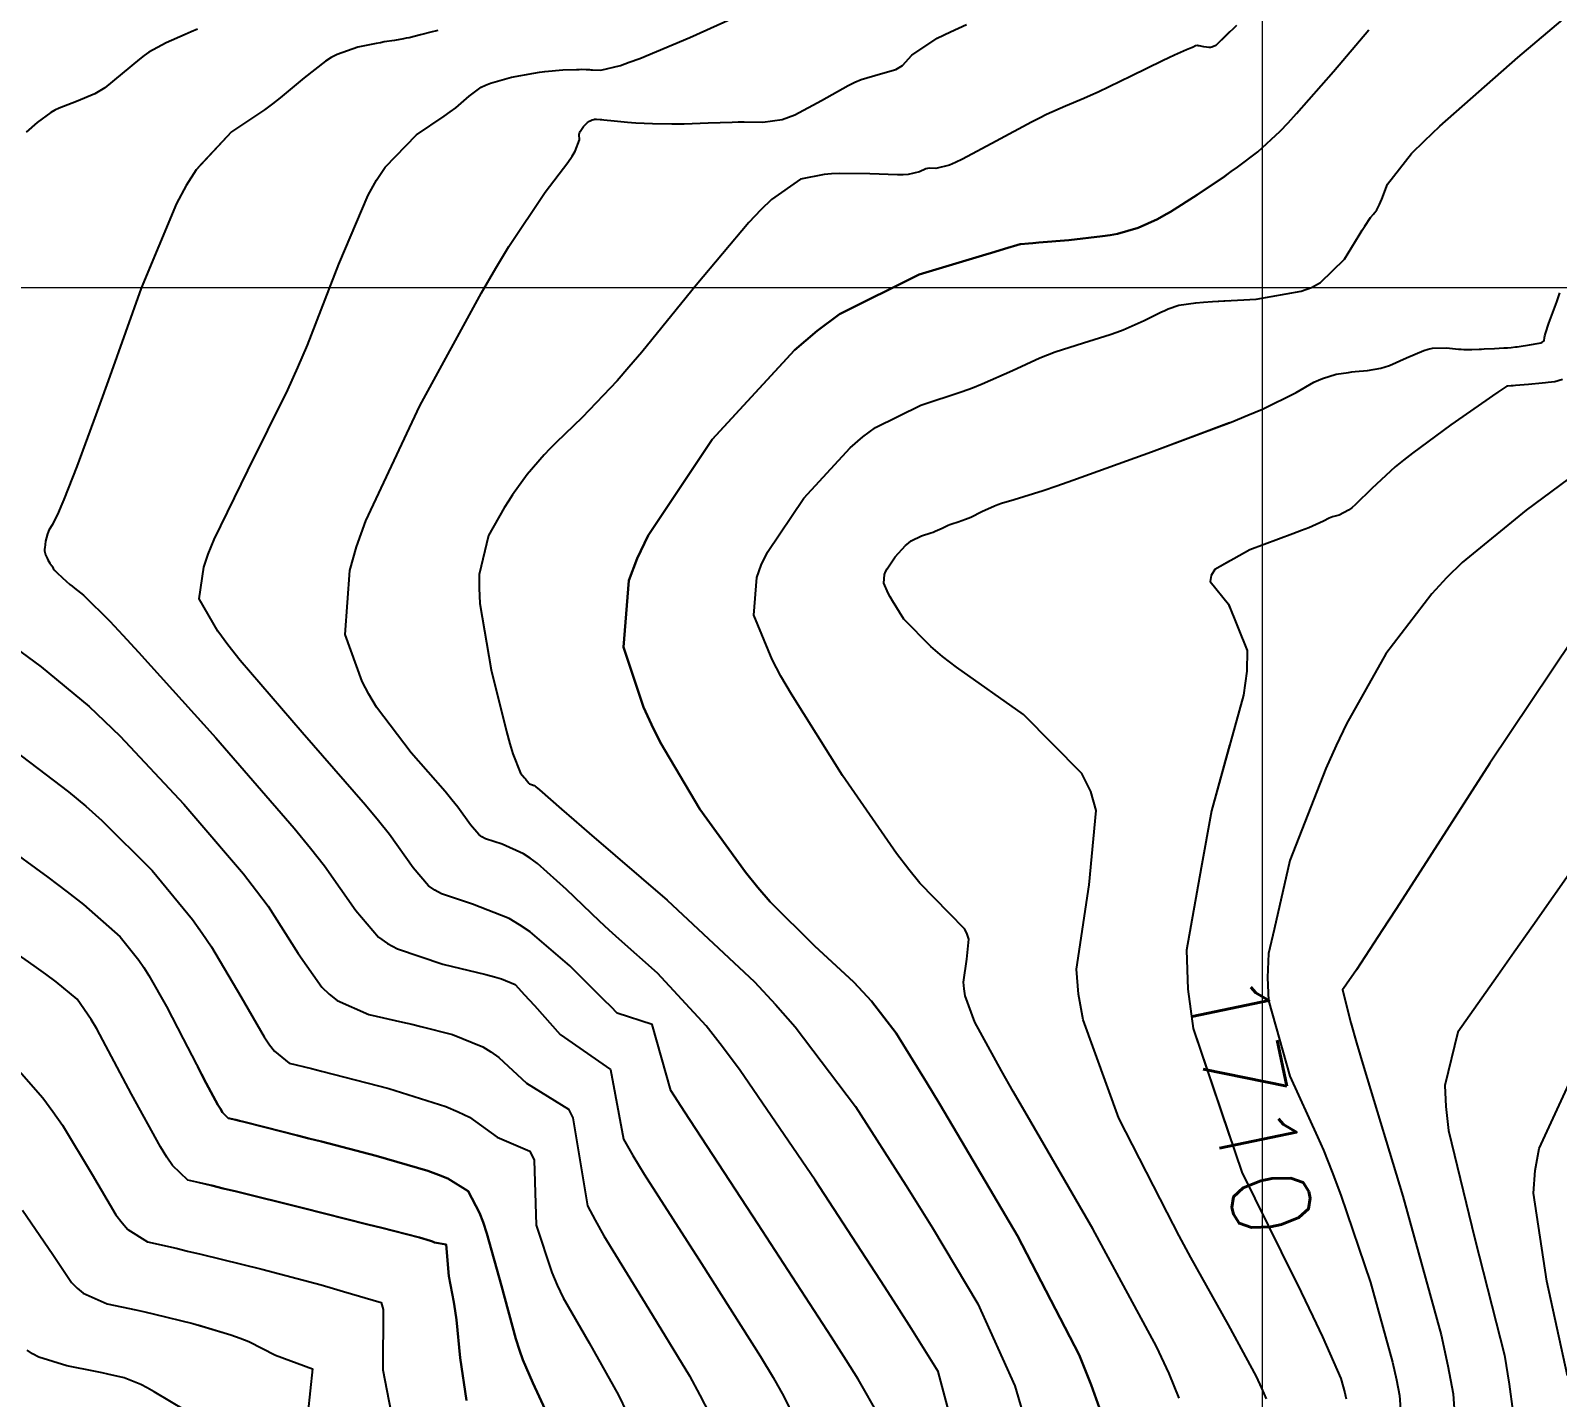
# Model space of a CAD drawing. Header units: metres. Extents: x 837117 to 838477, y 1189012 to 1191015.
# Drawn here: x 837816.8 to 837890.8, y 1190560.1 to 1190626.3 of the extents above; entities that cross this region are included whole.
import ezdxf

# ---------------------------------------------------------------- set-up
doc = ezdxf.new("R2010")
doc.units = ezdxf.units.M
doc.header["$LTSCALE"] = 0.3
doc.layers.add('COORD', color=7, linetype='Continuous', lineweight=20)
doc.layers.add('COTAS 10', color=1, linetype='Continuous')
doc.layers.add('COTAS INT', color=252, linetype='Continuous')
doc.styles.get("Standard").update_dxf_attribs({"font": 'simplex.shx'})

msp = doc.modelspace()

# ---------------------------------------------------------------- linework, layer by layer
at = {"layer": 'COORD'}
for p, q in [((837876.514, 1189013.872), (837876.514, 1191013.872)), ((837476.514, 1190613.872), (838476.514, 1190613.872))]:
    msp.add_line(p, q, dxfattribs=at)
at = {"layer": 'COTAS 10'}
for points, elevation in [([(837861.386, 1190559.178), (837860.799, 1190561.363), (837859.504, 1190563.434), (837858.909, 1190564.362), (837858.212, 1190565.443), (837854.838, 1190570.632), (837851.208, 1190575.937), (837850.348, 1190577.093), (837849.551, 1190578.113), (837847.2, 1190580.665), (837845.343, 1190582.299), (837844.857, 1190582.741), (837844.385, 1190583.177), (837842.784, 1190584.713), (837841.382, 1190585.963), (837841.035, 1190586.22), (837840.706, 1190586.437), (837839.666, 1190586.898), (837838.869, 1190587.168), (837838.693, 1190587.265), (837838.536, 1190587.373), (837838.133, 1190587.842), (837837.525, 1190588.7), (837837.24, 1190589.053), (837836.905, 1190589.456), (837835.272, 1190591.327), (837833.586, 1190593.544), (837833.217, 1190594.165), (837832.891, 1190594.789), (837832.066, 1190597.066), (837832.287, 1190600.163), (837832.621, 1190601.303), (837833.072, 1190602.565), (837835.683, 1190608.145), (837838.672, 1190613.612), (837839.361, 1190614.804), (837839.99, 1190615.856), (837841.762, 1190618.493), (837842.856, 1190619.931), (837843.059, 1190620.228), (837843.217, 1190620.481), (837843.426, 1190621.029), (837843.408, 1190621.285), (837843.424, 1190621.354), (837843.449, 1190621.423), (837843.614, 1190621.665), (837843.814, 1190621.86), (837843.861, 1190621.899), (837843.904, 1190621.932), (837844.029, 1190621.995), (837844.123, 1190622.013), (837844.147, 1190622.016), (837844.17, 1190622.019), (837844.245, 1190622.026), (837844.417, 1190622.015), (837844.502, 1190622.007), (837844.602, 1190621.997), (837845.096, 1190621.942), (837845.745, 1190621.879), (837845.944, 1190621.864), (837846.15, 1190621.85), (837846.962, 1190621.808), (837847.902, 1190621.792), (837848.188, 1190621.794), (837848.486, 1190621.799), (837849.657, 1190621.843), (837850.82, 1190621.885), (837851.113, 1190621.89), (837851.394, 1190621.892), (837852.301, 1190621.872), (837853.239, 1190622.011), (837853.54, 1190622.113), (837853.857, 1190622.241), (837855.15, 1190622.934), (837856.443, 1190623.66), (837856.761, 1190623.81), (837857.062, 1190623.938), (837858.003, 1190624.214), (837858.741, 1190624.433), (837858.913, 1190624.524), (837859.072, 1190624.628), (837859.53, 1190625.116), (837860.754, 1190625.942), (837861.395, 1190626.259), (837862.168, 1190626.615)], 1700), ([(837861.386, 1190559.178), (837860.799, 1190561.363), (837859.504, 1190563.434), (837858.909, 1190564.362), (837858.212, 1190565.443), (837854.838, 1190570.632), (837851.208, 1190575.937), (837850.348, 1190577.093), (837849.551, 1190578.113), (837847.2, 1190580.665), (837845.343, 1190582.299), (837844.857, 1190582.741), (837844.385, 1190583.177), (837842.784, 1190584.713), (837841.382, 1190585.963), (837841.035, 1190586.22), (837840.706, 1190586.437), (837839.666, 1190586.898), (837838.869, 1190587.168), (837838.693, 1190587.265), (837838.536, 1190587.373), (837838.133, 1190587.842), (837837.525, 1190588.7), (837837.24, 1190589.053), (837836.905, 1190589.456), (837835.272, 1190591.327), (837833.586, 1190593.544), (837833.217, 1190594.165), (837832.891, 1190594.789), (837832.066, 1190597.066), (837832.287, 1190600.163), (837832.621, 1190601.303), (837833.072, 1190602.565), (837835.683, 1190608.145), (837838.672, 1190613.612), (837839.361, 1190614.804), (837839.99, 1190615.856), (837841.762, 1190618.493), (837842.856, 1190619.931), (837843.059, 1190620.228), (837843.217, 1190620.481), (837843.426, 1190621.029), (837843.408, 1190621.285), (837843.424, 1190621.354), (837843.449, 1190621.423), (837843.614, 1190621.665), (837843.814, 1190621.86), (837843.861, 1190621.899), (837843.904, 1190621.932), (837844.029, 1190621.995), (837844.123, 1190622.013), (837844.147, 1190622.016), (837844.17, 1190622.019), (837844.245, 1190622.026), (837844.417, 1190622.015), (837844.502, 1190622.007), (837844.602, 1190621.997), (837845.096, 1190621.942), (837845.745, 1190621.879), (837845.944, 1190621.864), (837846.15, 1190621.85), (837846.962, 1190621.808), (837847.902, 1190621.792), (837848.188, 1190621.794), (837848.486, 1190621.799), (837849.657, 1190621.843), (837850.82, 1190621.885), (837851.113, 1190621.89), (837851.394, 1190621.892), (837852.301, 1190621.872), (837853.239, 1190622.011), (837853.54, 1190622.113), (837853.857, 1190622.241), (837855.15, 1190622.934), (837856.443, 1190623.66), (837856.761, 1190623.81), (837857.062, 1190623.938), (837858.003, 1190624.214), (837858.741, 1190624.433), (837858.913, 1190624.524), (837859.072, 1190624.628), (837859.53, 1190625.116), (837860.754, 1190625.942), (837861.395, 1190626.259), (837862.168, 1190626.615)], 1700), ([(837891.053, 1190609.407), (837890.679, 1190609.304), (837890.348, 1190609.263), (837890.218, 1190609.25), (837890.071, 1190609.235), (837889.402, 1190609.174), (837888.776, 1190609.12), (837888.657, 1190609.11), (837888.56, 1190609.102), (837888.403, 1190609.088), (837888.388, 1190609.088), (837888.383, 1190609.087), (837888.357, 1190609.086), (837887.922, 1190608.798), (837887.658, 1190608.617), (837887.332, 1190608.392), (837885.64, 1190607.212), (837883.777, 1190605.847), (837883.344, 1190605.505), (837882.946, 1190605.178), (837881.811, 1190604.13), (837881.02, 1190603.358), (837880.84, 1190603.205), (837880.677, 1190603.079), (837880.231, 1190602.847), (837879.909, 1190602.767), (837879.825, 1190602.736), (837879.743, 1190602.703), (837879.463, 1190602.552), (837878.754, 1190602.235), (837878.402, 1190602.096), (837877.982, 1190601.934), (837875.9, 1190601.166), (837874.206, 1190600.205), (837874.03, 1190599.923), (837873.982, 1190599.633), (837874.864, 1190598.525), (837875.779, 1190596.289), (837875.75, 1190595.288), (837875.6, 1190594.121), (837874.037, 1190588.525), (837873.542, 1190585.765), (837872.827, 1190581.779), (837872.899, 1190579.887), (837873.147, 1190577.984), (837875.512, 1190571.023), (837877.422, 1190567.165), (837878.387, 1190565.213), (837878.956, 1190564.035), (837879.428, 1190563.044), (837880.314, 1190561.023), (837880.507, 1190560.329), (837880.541, 1190560.174), (837880.568, 1190560.036)], 1710), ([(837874.923, 1190600.612), (837874.206, 1190600.205), (837874.03, 1190599.923), (837873.982, 1190599.633), (837874.864, 1190598.525), (837874.923, 1190598.38)], 1710), ([(837874.923, 1190591.699), (837874.037, 1190588.525), (837873.542, 1190585.765), (837872.827, 1190581.779), (837872.899, 1190579.887), (837873.147, 1190577.984), (837874.923, 1190572.755)], 1710), ([(837813.216, 1190588.529), (837817.667, 1190585.305), (837818.595, 1190584.602), (837819.391, 1190583.981), (837821.166, 1190582.423), (837822.066, 1190581.283), (837822.311, 1190580.926), (837822.553, 1190580.55), (837823.413, 1190579.043), (837824.222, 1190577.484), (837824.434, 1190577.075), (837824.639, 1190576.677), (837825.335, 1190575.323), (837825.899, 1190574.281), (837826.021, 1190574.079), (837826.128, 1190573.915), (837826.392, 1190573.636), (837826.768, 1190573.549), (837826.946, 1190573.506), (837827.155, 1190573.455), (837828.176, 1190573.2), (837829.75, 1190572.8), (837830.308, 1190572.656), (837830.918, 1190572.499), (837833.564, 1190571.813), (837836.067, 1190571.078), (837836.588, 1190570.888), (837837.034, 1190570.706), (837838.022, 1190570.099), (837838.576, 1190569.051), (837838.747, 1190568.59), (837838.927, 1190568.055), (837839.641, 1190565.507), (837840.34, 1190562.944), (837840.51, 1190562.4), (837840.669, 1190561.927), (837841.158, 1190560.818), (837841.874, 1190559.276)], 1690), ([(837841.874, 1190559.276), (837841.158, 1190560.818), (837840.669, 1190561.927), (837840.51, 1190562.4), (837840.34, 1190562.944), (837839.641, 1190565.507), (837838.927, 1190568.055), (837838.747, 1190568.59), (837838.576, 1190569.051), (837838.022, 1190570.099), (837837.034, 1190570.706), (837836.588, 1190570.888), (837836.067, 1190571.078), (837833.564, 1190571.813), (837830.918, 1190572.499), (837830.308, 1190572.656), (837829.75, 1190572.8), (837828.176, 1190573.2), (837827.155, 1190573.455), (837826.946, 1190573.506), (837826.768, 1190573.549), (837826.392, 1190573.636), (837826.128, 1190573.915), (837826.021, 1190574.079), (837825.899, 1190574.281), (837825.335, 1190575.323), (837824.923, 1190576.124)], 1690)]:
    msp.add_lwpolyline(points, dxfattribs=dict(at, elevation=elevation))
at = {"layer": 'COTAS INT'}
for points, elevation in [([(837872.479, 1190560.077), (837871.985, 1190561.264), (837871.382, 1190562.571), (837868.295, 1190568.279), (837865.106, 1190573.757), (837864.44, 1190574.919), (837863.867, 1190575.926), (837862.581, 1190578.279), (837862.112, 1190579.567), (837862.054, 1190579.903), (837862.027, 1190580.229), (837862.191, 1190581.331), (837862.284, 1190582.307), (837862.212, 1190582.554), (837862.097, 1190582.79), (837861.331, 1190583.56), (837859.906, 1190585.01), (837859.375, 1190585.675), (837858.787, 1190586.455), (837856.171, 1190590.224), (837853.686, 1190594.164), (837853.18, 1190595.05), (837852.752, 1190595.849), (837851.864, 1190597.995), (837852.007, 1190599.821), (837852.23, 1190600.416), (837852.532, 1190601.051), (837854.285, 1190603.669), (837856.537, 1190606.108), (837857.154, 1190606.63), (837857.768, 1190607.086), (837859.964, 1190608.176), (837861.97, 1190608.832), (837862.465, 1190609.014), (837862.934, 1190609.196), (837864.408, 1190609.853), (837865.728, 1190610.458), (837866.099, 1190610.607), (837866.472, 1190610.747), (837867.842, 1190611.185), (837869.134, 1190611.586), (837869.459, 1190611.703), (837869.77, 1190611.822), (837870.773, 1190612.273), (837871.584, 1190612.67), (837871.774, 1190612.756), (837871.949, 1190612.831), (837872.456, 1190613.012), (837873.279, 1190613.126), (837873.653, 1190613.158), (837874.091, 1190613.191), (837876.201, 1190613.312), (837878.394, 1190613.684), (837878.885, 1190613.875), (837879.324, 1190614.104), (837880.49, 1190615.248), (837881.192, 1190616.404), (837881.339, 1190616.64), (837881.466, 1190616.84), (837881.754, 1190617.257), (837881.894, 1190617.423), (837881.927, 1190617.464), (837881.959, 1190617.502), (837882.054, 1190617.624), (837882.182, 1190617.882), (837882.235, 1190618.007), (837882.295, 1190618.155), (837882.573, 1190618.881), (837883.739, 1190620.353), (837884.358, 1190620.971), (837885.107, 1190621.68), (837888.881, 1190625.003), (837892.726, 1190628.279)], 1706), ([(837857.978, 1190559.145), (837856.921, 1190560.99), (837856.342, 1190561.917), (837855.638, 1190563.023), (837852.059, 1190568.521), (837848.519, 1190573.927), (837847.839, 1190574.976), (837846.948, 1190578.174), (837845.244, 1190578.722), (837844.95, 1190579.021), (837844.607, 1190579.366), (837842.958, 1190581.008), (837841.036, 1190582.652), (837840.52, 1190582.999), (837840.011, 1190583.299), (837838.232, 1190583.992), (837836.736, 1190584.5), (837836.406, 1190584.683), (837836.112, 1190584.884), (837835.354, 1190585.764), (837834.214, 1190587.376), (837833.679, 1190588.038), (837833.049, 1190588.795), (837829.984, 1190592.308), (837826.976, 1190595.81), (837826.382, 1190596.561), (837825.893, 1190597.216), (837824.989, 1190598.787), (837825.213, 1190600.318), (837825.435, 1190600.947), (837825.725, 1190601.665), (837827.35, 1190605), (837829.29, 1190608.916), (837829.779, 1190610), (837830.247, 1190611.084), (837831.766, 1190615), (837833.184, 1190618.344), (837833.589, 1190619.068), (837833.999, 1190619.704), (837835.525, 1190621.272), (837836.867, 1190622.165), (837837.161, 1190622.376), (837837.421, 1190622.57), (837838.082, 1190623.142), (837838.663, 1190623.566), (837838.873, 1190623.667), (837839.105, 1190623.763), (837840.12, 1190624.05), (837841.204, 1190624.253), (837841.479, 1190624.294), (837841.744, 1190624.33), (837842.611, 1190624.405), (837843.27, 1190624.431), (837843.403, 1190624.435), (837843.515, 1190624.437), (837843.74, 1190624.436), (837843.903, 1190624.424), (837843.974, 1190624.42), (837844.058, 1190624.416), (837844.455, 1190624.398), (837845.404, 1190624.628), (837845.835, 1190624.779), (837846.339, 1190624.969), (837848.766, 1190625.973), (837851.415, 1190627.175)], 1698), ([(837857.978, 1190559.145), (837856.921, 1190560.99), (837856.342, 1190561.917), (837855.638, 1190563.023), (837852.059, 1190568.521), (837848.519, 1190573.927), (837847.839, 1190574.976), (837846.948, 1190578.174), (837845.244, 1190578.722), (837844.95, 1190579.021), (837844.607, 1190579.366), (837842.958, 1190581.008), (837841.036, 1190582.652), (837840.52, 1190582.999), (837840.011, 1190583.299), (837838.232, 1190583.992), (837836.736, 1190584.5), (837836.406, 1190584.683), (837836.112, 1190584.884), (837835.354, 1190585.764), (837834.214, 1190587.376), (837833.679, 1190588.038), (837833.049, 1190588.795), (837829.984, 1190592.308), (837826.976, 1190595.81), (837826.382, 1190596.561), (837825.893, 1190597.216), (837824.989, 1190598.787), (837825.213, 1190600.318), (837825.435, 1190600.947), (837825.725, 1190601.665), (837827.35, 1190605), (837829.29, 1190608.916), (837829.779, 1190610), (837830.247, 1190611.084), (837831.766, 1190615), (837833.184, 1190618.344), (837833.589, 1190619.068), (837833.999, 1190619.704), (837835.525, 1190621.272), (837836.867, 1190622.165), (837837.161, 1190622.376), (837837.421, 1190622.57), (837838.082, 1190623.142), (837838.663, 1190623.566), (837838.873, 1190623.667), (837839.105, 1190623.763), (837840.12, 1190624.05), (837841.204, 1190624.253), (837841.479, 1190624.294), (837841.744, 1190624.33), (837842.611, 1190624.405), (837843.27, 1190624.431), (837843.403, 1190624.435), (837843.515, 1190624.437), (837843.74, 1190624.436), (837843.903, 1190624.424), (837843.974, 1190624.42), (837844.058, 1190624.416), (837844.455, 1190624.398), (837845.404, 1190624.628), (837845.835, 1190624.779), (837846.339, 1190624.969), (837848.766, 1190625.973), (837851.415, 1190627.175)], 1698), ([(837824.907, 1190626.377), (837824.608, 1190626.253), (837824.322, 1190626.132), (837823.397, 1190625.725), (837822.558, 1190625.262), (837822.327, 1190625.105), (837822.096, 1190624.937), (837821.263, 1190624.228), (837820.419, 1190623.542), (837820.18, 1190623.388), (837819.94, 1190623.25), (837819.054, 1190622.881), (837818.215, 1190622.563), (837818.004, 1190622.457), (837817.801, 1190622.343), (837817.146, 1190621.867), (837816.612, 1190621.39)], 1694), ([(837836.561, 1190626.325), (837836.421, 1190626.291), (837836.276, 1190626.255), (837835.713, 1190626.108), (837835.161, 1190625.969), (837835.022, 1190625.939), (837834.89, 1190625.912), (837834.464, 1190625.841), (837833.957, 1190625.761), (837833.773, 1190625.728), (837833.571, 1190625.69), (837832.684, 1190625.514), (837831.672, 1190625.16), (837831.39, 1190625.011), (837831.108, 1190624.839), (837830.083, 1190624.032), (837828.917, 1190623.05), (837828.546, 1190622.768), (837828.154, 1190622.481), (837826.563, 1190621.408), (837824.84, 1190619.575), (837824.364, 1190618.81), (837823.889, 1190617.932), (837822.179, 1190613.831), (837820.663, 1190609.568), (837820.31, 1190608.588), (837819.986, 1190607.696), (837819.061, 1190605.198), (837818.433, 1190603.594), (837818.296, 1190603.265), (837818.177, 1190602.986), (837817.882, 1190602.394), (837817.717, 1190602.109), (837817.679, 1190602.024), (837817.645, 1190601.935), (837817.551, 1190601.59), (837817.508, 1190601.265), (837817.505, 1190601.19), (837817.507, 1190601.121), (837817.548, 1190600.922), (837817.622, 1190600.764), (837817.668, 1190600.678), (837817.762, 1190600.524), (837817.847, 1190600.391), (837817.865, 1190600.361), (837817.881, 1190600.335), (837817.921, 1190600.265), (837818.005, 1190600.164), (837818.049, 1190600.118), (837818.102, 1190600.064), (837818.369, 1190599.802), (837818.724, 1190599.485), (837818.833, 1190599.395), (837818.946, 1190599.305), (837819.393, 1190598.973), (837820.664, 1190597.707), (837821.298, 1190597.028), (837822.054, 1190596.206), (837825.8, 1190592.052), (837829.603, 1190587.676), (837830.394, 1190586.715), (837831.072, 1190585.862), (837832.576, 1190583.686), (837833.688, 1190582.395), (837834.119, 1190582.1), (837834.604, 1190581.831), (837836.799, 1190581.087), (837838.884, 1190580.59), (837839.299, 1190580.478), (837839.644, 1190580.377), (837840.305, 1190580.104), (837840.763, 1190579.61), (837840.98, 1190579.37), (837841.236, 1190579.084), (837842.487, 1190577.68), (837844.931, 1190575.994), (837845.552, 1190572.609), (837846.007, 1190571.832), (837846.557, 1190570.927), (837849.334, 1190566.595), (837852.197, 1190562.086), (837852.8, 1190561.07), (837853.321, 1190560.154), (837854.521, 1190557.684)], 1696), ([(837836.561, 1190626.325), (837836.421, 1190626.291), (837836.276, 1190626.255), (837835.713, 1190626.108), (837835.161, 1190625.969), (837835.022, 1190625.939), (837834.89, 1190625.912), (837834.464, 1190625.841), (837833.957, 1190625.761), (837833.773, 1190625.728), (837833.571, 1190625.69), (837832.684, 1190625.514), (837831.672, 1190625.16), (837831.39, 1190625.011), (837831.108, 1190624.839), (837830.083, 1190624.032), (837828.917, 1190623.05), (837828.546, 1190622.768), (837828.154, 1190622.481), (837826.563, 1190621.408), (837824.923, 1190619.664)], 1696), ([(837875.248, 1190626.565), (837874.259, 1190625.598), (837874.053, 1190625.504), (837873.991, 1190625.492), (837873.926, 1190625.487), (837873.674, 1190625.521), (837873.448, 1190625.574), (837873.4, 1190625.581), (837873.358, 1190625.584), (837873.261, 1190625.569), (837873.16, 1190625.518), (837873.116, 1190625.499), (837873.066, 1190625.478), (837872.827, 1190625.385), (837872.243, 1190625.123), (837871.975, 1190624.995), (837871.661, 1190624.844), (837870.143, 1190624.1), (837868.55, 1190623.331), (837868.188, 1190623.164), (837867.861, 1190623.017), (837866.967, 1190622.653), (837866.046, 1190622.251), (837865.702, 1190622.079), (837865.319, 1190621.882), (837863.616, 1190620.953), (837861.979, 1190620.082), (837861.638, 1190619.922), (837861.345, 1190619.796), (837860.694, 1190619.631), (837860.369, 1190619.645), (837860.281, 1190619.632), (837860.196, 1190619.611), (837859.896, 1190619.474), (837859.349, 1190619.345), (837859.108, 1190619.33), (837858.827, 1190619.323), (837857.488, 1190619.373), (837856.004, 1190619.398), (837855.632, 1190619.376), (837855.277, 1190619.341), (837854.135, 1190619.112), (837852.731, 1190618.135), (837852.211, 1190617.63), (837851.633, 1190617.022), (837849.073, 1190613.976), (837846.441, 1190610.736), (837845.818, 1190610.006), (837845.242, 1190609.348), (837843.545, 1190607.575), (837842.287, 1190606.36), (837841.987, 1190606.054), (837841.709, 1190605.761), (837840.881, 1190604.812), (837840.175, 1190603.834), (837839.974, 1190603.522), (837839.771, 1190603.193), (837839.017, 1190601.855), (837838.567, 1190599.973), (837838.556, 1190599.3), (837838.595, 1190598.562), (837839.143, 1190595.346), (837839.888, 1190592.362), (837840.051, 1190591.769), (837840.196, 1190591.278), (837840.56, 1190590.347), (837840.76, 1190590.117), (837840.801, 1190590.068), (837840.836, 1190590.025), (837840.911, 1190589.919), (837840.961, 1190589.862), (837840.98, 1190589.848), (837841.001, 1190589.836), (837841.099, 1190589.803), (837841.227, 1190589.747), (837841.267, 1190589.72), (837841.31, 1190589.688), (837841.482, 1190589.535), (837842.543, 1190588.604), (837843.146, 1190588.082), (837843.883, 1190587.446), (837847.661, 1190584.196), (837851.893, 1190580.231), (837852.916, 1190579.144), (837853.875, 1190578.062), (837856.801, 1190574.194), (837859.233, 1190570.395), (837859.881, 1190569.357), (837860.518, 1190568.325), (837862.724, 1190564.647), (837864.506, 1190560.671), (837864.875, 1190559.451)], 1702), ([(837874.923, 1190626.248), (837874.259, 1190625.598), (837874.053, 1190625.504), (837873.991, 1190625.492), (837873.926, 1190625.487), (837873.674, 1190625.521), (837873.448, 1190625.574), (837873.4, 1190625.581), (837873.358, 1190625.584), (837873.261, 1190625.569), (837873.16, 1190625.518), (837873.116, 1190625.499), (837873.066, 1190625.478), (837872.827, 1190625.385), (837872.243, 1190625.123), (837871.975, 1190624.995), (837871.661, 1190624.844), (837870.143, 1190624.1), (837868.55, 1190623.331), (837868.188, 1190623.164), (837867.861, 1190623.017), (837866.967, 1190622.653), (837866.046, 1190622.251), (837865.702, 1190622.079), (837865.319, 1190621.882), (837863.616, 1190620.953), (837861.979, 1190620.082), (837861.638, 1190619.922), (837861.345, 1190619.796), (837860.694, 1190619.631), (837860.369, 1190619.645), (837860.281, 1190619.632), (837860.196, 1190619.611), (837859.896, 1190619.474), (837859.349, 1190619.345), (837859.108, 1190619.33), (837858.827, 1190619.323), (837857.488, 1190619.373), (837856.004, 1190619.398), (837855.632, 1190619.376), (837855.277, 1190619.341), (837854.135, 1190619.112), (837852.731, 1190618.135), (837852.211, 1190617.63), (837851.633, 1190617.022), (837849.073, 1190613.976), (837846.441, 1190610.736), (837845.818, 1190610.006), (837845.242, 1190609.348), (837843.545, 1190607.575), (837842.287, 1190606.36), (837841.987, 1190606.054), (837841.709, 1190605.761), (837840.881, 1190604.812), (837840.175, 1190603.834), (837839.974, 1190603.522), (837839.771, 1190603.193), (837839.017, 1190601.855), (837838.567, 1190599.973), (837838.556, 1190599.3), (837838.595, 1190598.562), (837839.143, 1190595.346), (837839.888, 1190592.362), (837840.051, 1190591.769), (837840.196, 1190591.278), (837840.56, 1190590.347), (837840.76, 1190590.117), (837840.801, 1190590.068), (837840.836, 1190590.025), (837840.911, 1190589.919), (837840.961, 1190589.862), (837840.98, 1190589.848), (837841.001, 1190589.836), (837841.099, 1190589.803), (837841.227, 1190589.747), (837841.267, 1190589.72), (837841.31, 1190589.688), (837841.482, 1190589.535), (837842.543, 1190588.604), (837843.146, 1190588.082), (837843.883, 1190587.446), (837847.661, 1190584.196), (837851.893, 1190580.231), (837852.916, 1190579.144), (837853.875, 1190578.062), (837856.801, 1190574.194), (837859.233, 1190570.395), (837859.881, 1190569.357), (837860.518, 1190568.325), (837862.724, 1190564.647), (837864.506, 1190560.671), (837864.875, 1190559.451)], 1702), ([(837868.703, 1190559.353), (837868.215, 1190560.725), (837867.626, 1190562.164), (837864.649, 1190567.931), (837861.531, 1190573.217), (837860.853, 1190574.353), (837860.255, 1190575.347), (837858.764, 1190577.756), (837857.568, 1190579.306), (837857.157, 1190579.76), (837856.711, 1190580.223), (837854.81, 1190581.983), (837852.663, 1190584.11), (837852.062, 1190584.804), (837851.457, 1190585.545), (837849.249, 1190588.6), (837847.328, 1190591.843), (837846.904, 1190592.702), (837846.527, 1190593.543), (837845.557, 1190596.441), (837845.811, 1190599.681), (837846.207, 1190600.739), (837846.743, 1190601.865), (837849.854, 1190606.513), (837853.844, 1190610.841), (837854.934, 1190611.766), (837856.017, 1190612.572), (837859.879, 1190614.496), (837862.954, 1190615.421), (837863.542, 1190615.598), (837864.016, 1190615.74), (837864.777, 1190615.964), (837864.791, 1190615.964), (837864.795, 1190615.965), (837864.798, 1190615.965), (837864.807, 1190615.969), (837865.168, 1190616.002), (837865.393, 1190616.022), (837865.673, 1190616.045), (837867.134, 1190616.168), (837868.754, 1190616.35), (837869.134, 1190616.411), (837869.483, 1190616.477), (837870.496, 1190616.754), (837871.431, 1190617.186), (837871.732, 1190617.351), (837872.052, 1190617.534), (837873.356, 1190618.358), (837874.671, 1190619.254), (837874.997, 1190619.484), (837875.306, 1190619.705), (837876.283, 1190620.437), (837877.374, 1190621.447), (837877.754, 1190621.844), (837878.169, 1190622.292), (837879.949, 1190624.332), (837881.673, 1190626.344)], 1704), ([(837874.923, 1190619.432), (837874.671, 1190619.254), (837873.356, 1190618.358), (837872.052, 1190617.534), (837871.732, 1190617.351), (837871.431, 1190617.186), (837870.496, 1190616.754), (837869.483, 1190616.477), (837869.134, 1190616.411), (837868.754, 1190616.35), (837867.134, 1190616.168), (837865.673, 1190616.045), (837865.393, 1190616.022), (837865.168, 1190616.002), (837864.807, 1190615.969), (837864.798, 1190615.965), (837864.795, 1190615.965), (837864.791, 1190615.964), (837864.777, 1190615.964), (837864.016, 1190615.74), (837863.542, 1190615.598), (837862.954, 1190615.421), (837859.879, 1190614.496), (837856.017, 1190612.572), (837854.934, 1190611.766), (837853.844, 1190610.841), (837849.854, 1190606.513), (837846.743, 1190601.865), (837846.207, 1190600.739), (837845.811, 1190599.681), (837845.557, 1190596.441), (837846.527, 1190593.543), (837846.904, 1190592.702), (837847.328, 1190591.843), (837849.249, 1190588.6), (837851.457, 1190585.545), (837852.062, 1190584.804), (837852.663, 1190584.11), (837854.81, 1190581.983), (837856.711, 1190580.223), (837857.157, 1190579.76), (837857.568, 1190579.306), (837858.764, 1190577.756), (837860.255, 1190575.347), (837860.853, 1190574.353), (837861.531, 1190573.217), (837864.649, 1190567.931), (837867.626, 1190562.164), (837868.215, 1190560.725), (837868.703, 1190559.353)], 1704), ([(837876.704, 1190560.034), (837876.488, 1190560.554), (837876.224, 1190561.127), (837874.871, 1190563.628), (837873.043, 1190566.89), (837872.479, 1190567.942), (837871.891, 1190569.058), (837869.558, 1190573.628), (837867.819, 1190578.397), (837867.604, 1190579.639), (837867.505, 1190580.847), (837868.114, 1190584.928), (837868.456, 1190588.542), (837868.189, 1190589.455), (837867.765, 1190590.331), (837864.928, 1190593.181), (837861.692, 1190595.474), (837861.017, 1190595.999), (837860.437, 1190596.476), (837859.139, 1190597.802), (837858.581, 1190598.688), (837858.467, 1190598.887), (837858.371, 1190599.067), (837858.171, 1190599.549), (837858.203, 1190599.96), (837858.253, 1190600.094), (837858.321, 1190600.236), (837858.715, 1190600.825), (837859.221, 1190601.373), (837859.36, 1190601.491), (837859.498, 1190601.593), (837859.992, 1190601.838), (837860.443, 1190601.985), (837860.554, 1190602.026), (837860.66, 1190602.067), (837860.991, 1190602.215), (837861.288, 1190602.351), (837861.371, 1190602.384), (837861.455, 1190602.416), (837861.763, 1190602.515), (837862.13, 1190602.644), (837862.251, 1190602.695), (837862.381, 1190602.753), (837862.922, 1190603.016), (837863.523, 1190603.291), (837863.692, 1190603.356), (837863.862, 1190603.416), (837864.481, 1190603.596), (837865.882, 1190604.04), (837866.543, 1190604.267), (837867.324, 1190604.54), (837871.131, 1190605.902), (837874.995, 1190607.352), (837875.811, 1190607.68), (837876.518, 1190607.976), (837878.152, 1190608.778), (837879.006, 1190609.276), (837879.22, 1190609.38), (837879.425, 1190609.469), (837880.082, 1190609.668), (837880.677, 1190609.758), (837880.842, 1190609.777), (837881.006, 1190609.795), (837881.603, 1190609.842), (837882.255, 1190609.957), (837882.456, 1190610.019), (837882.665, 1190610.093), (837883.493, 1190610.466), (837884.328, 1190610.818), (837884.542, 1190610.878), (837884.748, 1190610.923), (837885.433, 1190610.95), (837886.007, 1190610.89), (837886.144, 1190610.879), (837886.271, 1190610.872), (837886.653, 1190610.866), (837887.015, 1190610.881), (837887.131, 1190610.887), (837887.253, 1190610.892), (837887.748, 1190610.917), (837888.202, 1190610.94), (837888.297, 1190610.945), (837888.38, 1190610.95), (837888.569, 1190610.963), (837888.767, 1190610.988), (837888.855, 1190611), (837888.958, 1190611.015), (837889.447, 1190611.089), (837889.911, 1190611.173), (837889.997, 1190611.194), (837890.065, 1190611.214), (837890.157, 1190611.28), (837890.177, 1190611.448), (837890.199, 1190611.533), (837890.229, 1190611.635), (837890.394, 1190612.141), (837890.767, 1190613.178), (837890.927, 1190613.615)], 1708), ([(837872.479, 1190560.077), (837871.985, 1190561.264), (837871.382, 1190562.571), (837868.295, 1190568.279), (837865.106, 1190573.757), (837864.44, 1190574.919), (837863.867, 1190575.926), (837862.581, 1190578.279), (837862.112, 1190579.567), (837862.054, 1190579.903), (837862.027, 1190580.229), (837862.191, 1190581.331), (837862.284, 1190582.307), (837862.212, 1190582.554), (837862.097, 1190582.79), (837861.331, 1190583.56), (837859.906, 1190585.01), (837859.375, 1190585.675), (837858.787, 1190586.455), (837856.171, 1190590.224), (837853.686, 1190594.164), (837853.18, 1190595.05), (837852.752, 1190595.849), (837851.864, 1190597.995), (837852.007, 1190599.821), (837852.23, 1190600.416), (837852.532, 1190601.051), (837854.285, 1190603.669), (837856.537, 1190606.108), (837857.154, 1190606.63), (837857.768, 1190607.086), (837859.964, 1190608.176), (837861.97, 1190608.832), (837862.465, 1190609.014), (837862.934, 1190609.196), (837864.408, 1190609.853), (837865.728, 1190610.458), (837866.099, 1190610.607), (837866.472, 1190610.747), (837867.842, 1190611.185), (837869.134, 1190611.586), (837869.459, 1190611.703), (837869.77, 1190611.822), (837870.773, 1190612.273), (837871.584, 1190612.67), (837871.774, 1190612.756), (837871.949, 1190612.831), (837872.456, 1190613.012), (837873.279, 1190613.126), (837873.653, 1190613.158), (837874.091, 1190613.191), (837874.923, 1190613.239)], 1706), ([(837874.923, 1190563.531), (837874.871, 1190563.628), (837873.043, 1190566.89), (837872.479, 1190567.942), (837871.891, 1190569.058), (837869.558, 1190573.628), (837867.819, 1190578.397), (837867.604, 1190579.639), (837867.505, 1190580.847), (837868.114, 1190584.928), (837868.456, 1190588.542), (837868.189, 1190589.455), (837867.765, 1190590.331), (837864.928, 1190593.181), (837861.692, 1190595.474), (837861.017, 1190595.999), (837860.437, 1190596.476), (837859.139, 1190597.802), (837858.581, 1190598.688), (837858.467, 1190598.887), (837858.371, 1190599.067), (837858.171, 1190599.549), (837858.203, 1190599.96), (837858.253, 1190600.094), (837858.321, 1190600.236), (837858.715, 1190600.825), (837859.221, 1190601.373), (837859.36, 1190601.491), (837859.498, 1190601.593), (837859.992, 1190601.838), (837860.443, 1190601.985), (837860.554, 1190602.026), (837860.66, 1190602.067), (837860.991, 1190602.215), (837861.288, 1190602.351), (837861.371, 1190602.384), (837861.455, 1190602.416), (837861.763, 1190602.515), (837862.13, 1190602.644), (837862.251, 1190602.695), (837862.381, 1190602.753), (837862.922, 1190603.016), (837863.523, 1190603.291), (837863.692, 1190603.356), (837863.862, 1190603.416), (837864.481, 1190603.596), (837865.882, 1190604.04), (837866.543, 1190604.267), (837867.324, 1190604.54), (837871.131, 1190605.902), (837874.923, 1190607.325)], 1708), ([(837892.152, 1190605.204), (837889.286, 1190603.082), (837886.192, 1190600.546), (837885.433, 1190599.8), (837884.718, 1190599.036), (837882.489, 1190596.118), (837880.59, 1190592.736), (837880.082, 1190591.678), (837879.581, 1190590.567), (837877.837, 1190586.118), (837877.076, 1190582.779), (837876.807, 1190581.602), (837876.756, 1190580.448), (837876.807, 1190579.337), (837877.837, 1190575.674), (837879.173, 1190572.728), (837879.466, 1190572.08), (837879.895, 1190571.012), (837880.313, 1190569.912), (837881.742, 1190565.674), (837882.81, 1190561.822), (837883.002, 1190560.964), (837883.148, 1190560.198), (837883.298, 1190558.183)], 1712), ([(837815.374, 1190596.949), (837817.334, 1190595.492), (837819.665, 1190593.573), (837820.397, 1190592.886), (837821.166, 1190592.131), (837824.255, 1190588.842), (837827.133, 1190585.464), (837827.768, 1190584.653), (837828.334, 1190583.895), (837829.797, 1190581.609), (837830.934, 1190579.98), (837831.294, 1190579.637), (837831.675, 1190579.341), (837833.214, 1190578.662), (837834.851, 1190578.285), (837835.293, 1190578.18), (837835.73, 1190578.074), (837837.27, 1190577.685), (837838.737, 1190577.085), (837839.127, 1190576.845), (837839.512, 1190576.573), (837840.845, 1190575.326), (837842.882, 1190574.072), (837843.104, 1190573.644), (837843.815, 1190569.388), (837844.175, 1190568.688), (837844.594, 1190567.927), (837846.609, 1190564.67), (837848.756, 1190561.15), (837849.258, 1190560.223), (837849.722, 1190559.318)], 1694), ([(837891.529, 1190596.81), (837887.532, 1190590.824), (837883.737, 1190584.918), (837882.974, 1190583.735), (837882.336, 1190582.749), (837881.07, 1190580.824), (837880.692, 1190580.283), (837880.612, 1190580.17), (837880.544, 1190580.073), (837880.391, 1190579.856), (837880.79, 1190578.254), (837881.07, 1190577.284), (837881.424, 1190576.085), (837883.313, 1190569.856), (837885.167, 1190563.142), (837885.498, 1190561.637), (837885.75, 1190560.287), (837886.002, 1190556.694)], 1714), ([(837824.923, 1190593.024), (837825.8, 1190592.052), (837829.603, 1190587.676), (837830.394, 1190586.715), (837831.072, 1190585.862), (837832.576, 1190583.686), (837833.688, 1190582.395), (837834.119, 1190582.1), (837834.604, 1190581.831), (837836.799, 1190581.087), (837838.884, 1190580.59), (837839.299, 1190580.478), (837839.644, 1190580.377), (837840.305, 1190580.104), (837840.763, 1190579.61), (837840.98, 1190579.37), (837841.236, 1190579.084), (837842.487, 1190577.68), (837844.931, 1190575.994), (837845.552, 1190572.609), (837846.007, 1190571.832), (837846.557, 1190570.927), (837849.334, 1190566.595), (837852.197, 1190562.086), (837852.8, 1190561.07), (837853.321, 1190560.154), (837854.521, 1190557.684)], 1696), ([(837815.275, 1190592.01), (837818.666, 1190589.439), (837819.496, 1190588.744), (837820.279, 1190588.056), (837822.711, 1190585.633), (837824.663, 1190583.252), (837825.143, 1190582.59), (837825.597, 1190581.929), (837827.019, 1190579.531), (837828.137, 1190577.574), (837828.4, 1190577.19), (837828.642, 1190576.874), (837829.349, 1190576.3), (837830.44, 1190576.033), (837830.925, 1190575.91), (837831.489, 1190575.766), (837834.186, 1190575.069), (837836.946, 1190574.2), (837837.55, 1190573.947), (837838.084, 1190573.688), (837839.434, 1190572.712), (837841.02, 1190572.041), (837841.23, 1190571.599), (837841.328, 1190568.455), (837842.078, 1190566.166), (837842.342, 1190565.544), (837842.632, 1190564.927), (837843.884, 1190562.744), (837845.315, 1190560.213), (837845.717, 1190559.377)], 1692), ([(837893.774, 1190588.892), (837889.612, 1190582.954), (837888.712, 1190581.672), (837887.922, 1190580.548), (837885.978, 1190577.796), (837885.356, 1190575.213), (837885.399, 1190574.194), (837885.534, 1190573.044), (837886.801, 1190567.796), (837888.233, 1190562.151), (837888.473, 1190560.75), (837888.646, 1190559.42)], 1716), ([(837824.923, 1190588.057), (837827.133, 1190585.464), (837827.768, 1190584.653), (837828.334, 1190583.895), (837829.797, 1190581.609), (837830.934, 1190579.98), (837831.294, 1190579.637), (837831.675, 1190579.341), (837833.214, 1190578.662), (837834.851, 1190578.285), (837835.293, 1190578.18), (837835.73, 1190578.074), (837837.27, 1190577.685), (837838.737, 1190577.085), (837839.127, 1190576.845), (837839.512, 1190576.573), (837840.845, 1190575.326), (837842.882, 1190574.072), (837843.104, 1190573.644), (837843.815, 1190569.388), (837844.175, 1190568.688), (837844.594, 1190567.927), (837846.609, 1190564.67), (837848.756, 1190561.15), (837849.258, 1190560.223), (837849.722, 1190559.318)], 1694), ([(837837.946, 1190559.953), (837837.647, 1190562.022), (837837.461, 1190563.863), (837837.402, 1190564.306), (837837.34, 1190564.719), (837837.091, 1190565.973), (837836.96, 1190567.519), (837836.401, 1190567.615), (837836.306, 1190567.653), (837836.195, 1190567.694), (837835.663, 1190567.85), (837834.405, 1190568.171), (837833.836, 1190568.314), (837833.172, 1190568.482), (837829.979, 1190569.285), (837826.809, 1190570.075), (837826.158, 1190570.235), (837825.607, 1190570.369), (837824.44, 1190570.638), (837823.703, 1190571.337), (837823.424, 1190571.742), (837823.112, 1190572.238), (837821.713, 1190574.79), (837820.329, 1190577.414), (837820.027, 1190577.955), (837819.759, 1190578.415), (837819.086, 1190579.406), (837818.06, 1190580.24), (837817.571, 1190580.602), (837816.993, 1190581.02), (837814.163, 1190583.001)], 1688), ([(837824.923, 1190582.893), (837825.143, 1190582.59), (837825.597, 1190581.929), (837827.019, 1190579.531), (837828.137, 1190577.574), (837828.4, 1190577.19), (837828.642, 1190576.874), (837829.349, 1190576.3), (837830.44, 1190576.033), (837830.925, 1190575.91), (837831.489, 1190575.766), (837834.186, 1190575.069), (837836.946, 1190574.2), (837837.55, 1190573.947), (837838.084, 1190573.688), (837839.434, 1190572.712), (837841.02, 1190572.041), (837841.23, 1190571.599), (837841.328, 1190568.455), (837842.078, 1190566.166), (837842.342, 1190565.544), (837842.632, 1190564.927), (837843.884, 1190562.744), (837845.315, 1190560.213), (837845.717, 1190559.377)], 1692), ([(837815.354, 1190576.981), (837817.412, 1190574.612), (837817.91, 1190573.954), (837818.377, 1190573.296), (837819.804, 1190570.911), (837820.96, 1190568.956), (837821.256, 1190568.568), (837821.541, 1190568.246), (837822.487, 1190567.641), (837823.871, 1190567.333), (837824.433, 1190567.199), (837825.072, 1190567.045), (837828.029, 1190566.312), (837830.906, 1190565.555), (837831.495, 1190565.385), (837831.994, 1190565.233), (837833.819, 1190564.71), (837833.915, 1190564.374), (837833.892, 1190561.446), (837834.497, 1190558.357)], 1686), ([(837891.299, 1190561.16), (837890.288, 1190565.736), (837889.645, 1190570.003), (837889.727, 1190571.105), (837889.922, 1190572.171), (837891.565, 1190575.736)], 1718), ([(837824.923, 1190570.527), (837825.607, 1190570.369), (837826.158, 1190570.235), (837826.809, 1190570.075), (837829.979, 1190569.285), (837833.172, 1190568.482), (837833.836, 1190568.314), (837834.405, 1190568.171), (837835.663, 1190567.85), (837836.195, 1190567.694), (837836.306, 1190567.653), (837836.401, 1190567.615), (837836.96, 1190567.519), (837837.091, 1190565.973), (837837.34, 1190564.719), (837837.402, 1190564.306), (837837.461, 1190563.863), (837837.647, 1190562.022), (837837.946, 1190559.953)], 1688), ([(837816.425, 1190569.177), (837817.895, 1190567.031), (837818.807, 1190565.674), (837819.087, 1190565.394), (837819.379, 1190565.156), (837820.534, 1190564.643), (837821.921, 1190564.35), (837822.36, 1190564.251), (837822.822, 1190564.143), (837824.691, 1190563.687), (837826.535, 1190563.142), (837826.982, 1190562.978), (837827.402, 1190562.809), (837828.689, 1190562.149), (837830.477, 1190561.495), (837830.261, 1190559.356)], 1684), ([(837824.923, 1190567.081), (837825.072, 1190567.045), (837828.029, 1190566.312), (837830.906, 1190565.555), (837831.495, 1190565.385), (837831.994, 1190565.233), (837833.819, 1190564.71), (837833.915, 1190564.374), (837833.892, 1190561.446), (837834.497, 1190558.357)], 1686), ([(837824.923, 1190563.618), (837826.535, 1190563.142), (837826.982, 1190562.978), (837827.402, 1190562.809), (837828.689, 1190562.149), (837830.477, 1190561.495), (837830.261, 1190559.356)], 1684), ([(837824.331, 1190559.473), (837822.809, 1190560.385), (837822.469, 1190560.572), (837822.164, 1190560.73), (837821.352, 1190561.063), (837820.572, 1190561.241), (837820.287, 1190561.302), (837819.972, 1190561.368), (837818.581, 1190561.645), (837817.217, 1190562.065), (837816.919, 1190562.22), (837816.655, 1190562.392)], 1682)]:
    msp.add_lwpolyline(points, dxfattribs=dict(at, elevation=elevation))

# ---------------------------------------------------------------- texts
at = {"layer": 'COTAS 10', "insert": (837872.739, 1190580.307, 1710), "char_height": 3.8, "attachment_point": 7, "rotation": 281.79234}
msp.add_mtext('1710', dxfattribs=at)
msp.add_mtext('1710', dxfattribs=at)

doc.saveas('drawing.dxf')
